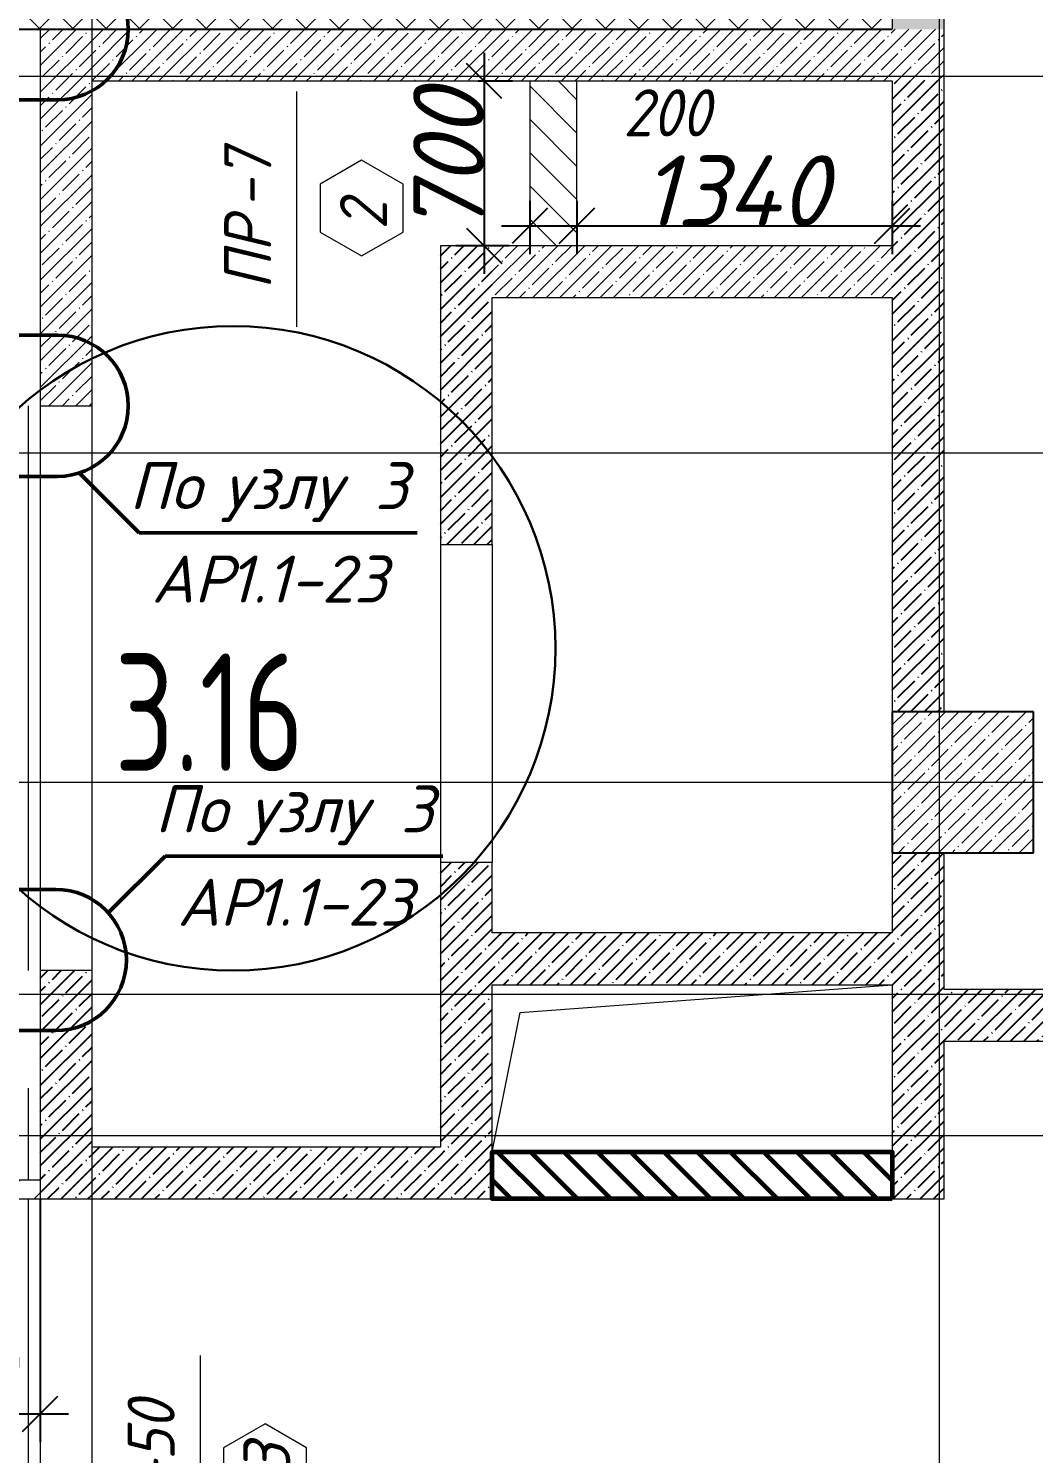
# Model space of a CAD drawing. Header units: millimetres. Extents: x 12986 to 523328, y -9759 to 30092.
# Drawn here: x 433921 to 438191, y 5279 to 11334 of the extents above; entities that cross this region are included whole.
import ezdxf

# ---------------------------------------------------------------- set-up
doc = ezdxf.new("R2010")
doc.units = ezdxf.units.MM
doc.layers.add('0)Допникки кружки', color=7, linetype='Continuous', plot=False)
for name, color, linetype, lineweight in [('5) Блок ячеистый', 160, 'Continuous', 60), ('A-ANNO-DIMS', 7, 'Continuous', 9), ('A-AREA-IDEN', 7, 'Continuous', 9), ('A-DETL-1', 7, 'Continuous', 50), ('A-DOOR-2', 7, 'Continuous', 5), ('A-DOOR-IDEN', 7, 'Continuous', 9), ('A-FLOR', 7, 'Continuous', 9), ('A-GENM', 7, 'Continuous', 9), ('A-GENM-IDEN', 7, 'Continuous', 9), ('A-WALL-1', 7, 'Continuous', 25), ('A-WALL-FNSH-2', 7, 'Continuous', 5), ('A-WALL-PATT-3', 250, 'Continuous', 5), ('G-ANNO-TEXT', 7, 'Continuous', 9), ('S-COLS', 7, 'Continuous', 9), ('S-COLS-1', 7, 'Continuous', 5), ('S-COLS-2', 7, 'Continuous', 25), ('Оси-1', 7, 'Continuous', 20)]:
    doc.layers.add(name, color=color, linetype=linetype, lineweight=lineweight)
for name, color, linetype, lineweight, true_color in [('A-DOOR-1', 7, 'Continuous', 5, 0xffffff), ('A-WALL-11', 7, 'Continuous', 13, 0x800000), ('A-WALL-12', 7, 'Continuous', 5, 0x800000), ('A-WALL-3', 7, 'Continuous', 5, 0x000000), ('A-WALL-FNSH-3', 7, 'Continuous', 13, 0x008000), ('A-WALL-PATT-2', 7, 'Continuous', 5, 0xce0000)]:
    doc.layers.add(name, color=color, linetype=linetype, lineweight=lineweight, true_color=true_color)
doc.styles.add('ISOCPEUR_I_2', font='isocpeui.ttf', dxfattribs={"height": 300})
doc.styles.add('ISOCPEUR_I_3', font='isocpeui.ttf', dxfattribs={"width": 0.9, "height": 200})
doc.styles.add('ISOCPEUR_I_4', font='isocpeui.ttf', dxfattribs={"width": 0.9, "height": 300})
doc.styles.add('СПДС', font='ГОСТ тип А.ttf', dxfattribs={"width": 0.9})
doc.dimstyles.new('ISO-2_0_0_9К_СРЕДНИЙ_1', dxfattribs={"dimscale": 304.8, "dimtxt": 199.196235, "dimasz": 0.492126, "dimexe": 0.393701, "dimexo": 0, "dimgap": 0, "dimtad": 1, "dimdec": 0, "dimzin": 0, "dimdsep": 46, "dimtxsty": 'ISOCPEUR_I_3', "dimblk1": 'OBLIQUE', "dimblk2": 'OBLIQUE', "dimsah": 1, "dimcen": 0.09, "dimdle": 0.393701, "dimazin": 0, "dimtfac": 1, "dimtdec": 4, "dimtix": 1, "dimtmove": 2, "dimatfit": 3, "dimfxl": 1, "dimtvp": 1, "dimtolj": 1, "dimtzin": 0, "dimarcsym": 2})
doc.dimstyles.new('ISO-2_0_0_9К_СРЕДНИЙ_2', dxfattribs={"dimscale": 304.8, "dimtxt": 199.196235, "dimasz": 0.492126, "dimexe": 0.393701, "dimexo": 0, "dimgap": 0, "dimtad": 1, "dimdec": 0, "dimzin": 0, "dimdsep": 46, "dimtxsty": 'ISOCPEUR_I_2', "dimblk1": 'OBLIQUE', "dimblk2": 'OBLIQUE', "dimsah": 1, "dimcen": 0.09, "dimdle": 0.393701, "dimazin": 0, "dimtfac": 1, "dimtdec": 4, "dimtix": 1, "dimtmove": 0, "dimatfit": 3, "dimfxl": 1, "dimtvp": 1, "dimtolj": 1, "dimtzin": 0, "dimarcsym": 2})
pattern_1 = [(45, (395430.81, -3869.25), (-57.02463, 57.02463), []), (45, (395487.83, -3869.25), (-57.02463, 57.02463), [100.806, -20.161, 3.353, -16.808])]
pattern_2 = [(135, (395430.81, -3869.25), (-70.71068, -70.71068), [])]

# ---------------------------------------------------------------- blocks, each defined once
blk = doc.blocks.new('Проем_Дверь_Прямоугольный_БезПР - 1350х2100h-29246185-АР1_1_Кладочный план 3 этажа')
at = {"layer": 'A-DOOR-2'}
for p, q in [((675, 110), (-675, 110)), ((675, -110), (-675, -110))]:
    blk.add_line(p, q, dxfattribs=at)
blk = doc.blocks.new('AR_Отверстие прямоугольное _в плите_ - AR_Отверстие прямоугольное _в плите_-24535555-АР1_1_Кладочный план 3 этажа')
at = {"layer": 'A-GENM'}
for p, q in [((-731.7, 236.7), (850, 355)), ((-850, -355), (-731.7, 236.7))]:
    blk.add_line(p, q, dxfattribs=at)
blk = doc.blocks.new('Колонна_Несущая_Прямоугольное сечение - 600х600-V54-АР1_1_Кладочный план 3 этажа')
at = {"layer": 'S-COLS-1'}
h = blk.add_hatch(dxfattribs=at)
h.set_pattern_fill('FP_37', color=256, style=0, pattern_type=2)
h.set_pattern_definition([(45, (-42460, -12000), (-57.02463, 57.02463), []), (45, (-42402.975, -12000), (-57.02463, 57.02463), [100.806, -20.161, 3.353, -16.808])])
h.paths.add_polyline_path([(-300, -300), (300, -300), (300, 300), (-300, 300)], flags=0)
at = {"layer": 'S-COLS-2'}
for p, q in [((300, 300), (-300, 300)), ((-300, 300), (-300, -300)), ((300, -300), (300, 300)), ((-300, -300), (300, -300))]:
    blk.add_line(p, q, dxfattribs=at)
blk = doc.blocks.new('AAR_СКБ_Марка_Двери_Перемычка и проем - Марка перемычки и проема-25306769-АР1_1_Кладочный план 3 этажа')
at = {"layer": 'A-DOOR-IDEN'}
for p, q in [((-5, 0), (5, 0)), ((-0.968, -0.984), (-1.986, -2.747)), ((1.067, -0.984), (-0.968, -0.984)), ((2.085, -2.747), (1.067, -0.984)), ((-1.986, -2.747), (-0.968, -4.509)), ((1.067, -4.509), (2.085, -2.747)), ((-0.968, -4.509), (1.067, -4.509))]:
    blk.add_line(p, q, dxfattribs=at)
blk = doc.blocks.new('_Oblique')
at = {"color": 0, "linetype": 'ByBlock', "lineweight": -2}
blk.add_line((-0.5, -0.5), (0.5, 0.5), dxfattribs=at)
blk = doc.blocks.new('*D3797')
at = {"layer": 'A-ANNO-DIMS', "color": 0, "lineweight": -2, "transparency": 16777216}
for p, q in [((432970.8, 6360.7), (432970.8, 5327.3)), ((433970.8, 6360.7), (433970.8, 5327.3)), ((432850.8, 5447.3), (434090.8, 5447.3))]:
    blk.add_line(p, q, dxfattribs=at)
at = {"layer": 'Defpoints', "color": 0, "transparency": 16777216}
for p in [(432970.8, 6360.7), (433970.8, 6360.7), (433970.8, 5447.3)]:
    blk.add_point(p, dxfattribs=at)
at = {"layer": 'A-ANNO-DIMS', "color": 0, "lineweight": -2, "transparency": 16777216, "xscale": 150, "yscale": 150, "zscale": 150, "rotation": 180}
blk.add_blockref('_Oblique', (432970.8, 5447.3), dxfattribs=at)
at = {"layer": 'A-ANNO-DIMS', "color": 0, "lineweight": -2, "transparency": 16777216, "xscale": 150, "yscale": 150, "zscale": 150}
blk.add_blockref('_Oblique', (433970.8, 5447.3), dxfattribs=at)
at = {"layer": 'A-ANNO-DIMS', "color": 0, "transparency": 16777216, "insert": (433470.8, 5597.3), "char_height": 300, "width": 560.814, "attachment_point": 5, "style": 'ISOCPEUR_I_2'}
blk.add_mtext('\\A1;1000', dxfattribs=at)
blk = doc.blocks.new('*D3812')
at = {"layer": 'A-ANNO-DIMS', "color": 0, "lineweight": -2, "transparency": 16777216}
for p, q in [((436050.8, 10600.8), (436050.8, 10374.7)), ((436250.8, 10600.8), (436250.8, 10374.7)), ((435930.8, 10494.7), (436370.8, 10494.7))]:
    blk.add_line(p, q, dxfattribs=at)
at = {"layer": 'Defpoints', "color": 0, "transparency": 16777216}
for p in [(436050.8, 10600.8), (436250.8, 10600.8), (436250.8, 10494.7)]:
    blk.add_point(p, dxfattribs=at)
at = {"layer": 'A-ANNO-DIMS', "color": 0, "lineweight": -2, "transparency": 16777216, "xscale": 150, "yscale": 150, "zscale": 150, "rotation": 180}
blk.add_blockref('_Oblique', (436050.8, 10494.7), dxfattribs=at)
at = {"layer": 'A-ANNO-DIMS', "color": 0, "lineweight": -2, "transparency": 16777216, "xscale": 150, "yscale": 150, "zscale": 150}
blk.add_blockref('_Oblique', (436250.8, 10494.7), dxfattribs=at)
at = {"layer": 'A-ANNO-DIMS', "color": 0, "transparency": 16777216, "insert": (436447.9, 11075.5), "char_height": 200, "width": 455.087, "attachment_point": 1, "line_spacing_factor": 1.149209, "style": 'ISOCPEUR_I_3'}
blk.add_mtext('\\A1;200', dxfattribs=at)
blk = doc.blocks.new('*D3813')
at = {"layer": 'A-ANNO-DIMS', "color": 0, "lineweight": -2, "transparency": 16777216}
for p, q in [((436250.8, 10600.8), (436250.8, 10374.7)), ((437590.8, 10600.8), (437590.8, 10374.7)), ((436130.8, 10494.7), (437710.8, 10494.7))]:
    blk.add_line(p, q, dxfattribs=at)
at = {"layer": 'Defpoints', "color": 0, "transparency": 16777216}
for p in [(436250.8, 10600.8), (437590.8, 10600.8), (437590.8, 10494.7)]:
    blk.add_point(p, dxfattribs=at)
at = {"layer": 'A-ANNO-DIMS', "color": 0, "lineweight": -2, "transparency": 16777216, "xscale": 150, "yscale": 150, "zscale": 150, "rotation": 180}
blk.add_blockref('_Oblique', (436250.8, 10494.7), dxfattribs=at)
at = {"layer": 'A-ANNO-DIMS', "color": 0, "lineweight": -2, "transparency": 16777216, "xscale": 150, "yscale": 150, "zscale": 150}
blk.add_blockref('_Oblique', (437590.8, 10494.7), dxfattribs=at)
at = {"layer": 'A-ANNO-DIMS', "color": 0, "transparency": 16777216, "insert": (436920.8, 10644.7), "char_height": 300, "width": 579.201, "attachment_point": 5, "style": 'ISOCPEUR_I_2'}
blk.add_mtext('\\A1;1340', dxfattribs=at)
blk = doc.blocks.new('*D3889')
at = {"layer": 'A-ANNO-DIMS', "color": 0, "lineweight": -2, "transparency": 16777216}
for p, q in [((435857.1, 11230.7), (435857.1, 10290.7)), ((435830.8, 11110.7), (435977.1, 11110.7)), ((435963.2, 10410.7), (435737.1, 10410.7))]:
    blk.add_line(p, q, dxfattribs=at)
at = {"layer": 'Defpoints', "color": 0, "transparency": 16777216}
for p in [(435830.8, 11110.7), (435857.1, 10410.7), (435963.2, 10410.7)]:
    blk.add_point(p, dxfattribs=at)
at = {"layer": 'A-ANNO-DIMS', "color": 0, "lineweight": -2, "transparency": 16777216, "xscale": 150, "yscale": 150, "zscale": 150}
for p, rotation in [((435857.1, 11110.7), 90), ((435857.1, 10410.7), 270)]:
    blk.add_blockref('_Oblique', p, dxfattribs=dict(at, rotation=rotation))
at = {"layer": 'A-ANNO-DIMS', "color": 0, "transparency": 16777216, "insert": (435705.2, 10760.7), "char_height": 300, "width": 455.087, "attachment_point": 5, "rotation": 90, "style": 'ISOCPEUR_I_2'}
blk.add_mtext('\\A1;700', dxfattribs=at)

msp = doc.modelspace()

# ---------------------------------------------------------------- hatches: boundary and pattern name
h = msp.add_hatch()
h.set_pattern_fill('FP_4', color=256, style=0, pattern_type=2)
h.set_pattern_definition(pattern_1)
h.paths.add_polyline_path([(437810.80852, 6360.74641), (437810.80852, 7830.74628), (437590.80852, 7830.74628), (437590.80852, 6360.74641), (437692.73309, 6360.74641)], flags=0)
h.paths.add_polyline_path([(437722.48791, 8430.74628), (437810.80852, 8430.74628), (437810.80852, 11110.74641), (437590.80852, 11110.74641), (437590.80852, 8430.74628), (437692.73309, 8430.74628)], flags=0)
h = msp.add_hatch()
h.set_pattern_fill('FP_4', color=256, style=0, pattern_type=2)
h.set_pattern_definition(pattern_1)
h.paths.add_polyline_path([(435890.80852, 6360.74642), (435890.80852, 7790.74642), (435670.80852, 7790.74642), (435670.80852, 6360.74642)], flags=0)
h.paths.add_polyline_path([(435670.80852, 9140.74642), (435890.80852, 9140.74642), (435890.80852, 10410.74642), (435670.80852, 10410.74642)], flags=0)
h = msp.add_hatch()
h.set_pattern_fill('FP_4', color=256, style=0, pattern_type=2)
h.set_pattern_definition(pattern_1)
h.paths.add_polyline_path([(437590.80852, 7270.74642), (437590.80852, 7490.74642), (435890.80852, 7490.74642), (435890.80852, 7270.74642)], flags=0)
h = msp.add_hatch()
h.set_pattern_fill('FP_4', color=256, style=0, pattern_type=2)
h.set_pattern_definition(pattern_1)
h.paths.add_polyline_path([(434190.80853, 6360.74642), (434190.80853, 7330.74642), (433970.80853, 7330.74642), (433970.80853, 6360.74642)], flags=0)
h = msp.add_hatch()
h.set_pattern_fill('FP_4', color=256, style=0, pattern_type=2)
h.set_pattern_definition(pattern_1)
h.paths.add_polyline_path([(437810.80852, 7030.27068), (440190.80852, 7030.27068), (440190.80852, 7250.27068), (437810.80852, 7250.27068)], flags=0)
h = msp.add_hatch()
h.set_pattern_fill('FP_4', color=256, style=0, pattern_type=2)
h.set_pattern_definition(pattern_1)
h.paths.add_polyline_path([(435670.80852, 6360.74642), (435670.80852, 6580.74642), (434190.80853, 6580.74642), (434190.80853, 6360.74642), (434985.03277, 6360.74642)], flags=0)
at = {"layer": '5) Блок ячеистый'}
h = msp.add_hatch(dxfattribs=at)
h.set_pattern_fill('FP_1', color=256, style=0, pattern_type=2)
h.set_pattern_definition(pattern_2)
h.paths.add_polyline_path([(437590.80852, 6360.74642), (437590.80852, 6560.74642), (435890.80852, 6560.74642), (435890.80852, 6360.74642)], flags=0)
at = {"layer": 'A-WALL-12'}
h = msp.add_hatch(dxfattribs=at)
h.set_pattern_fill('FP_1', color=256, style=0, pattern_type=2)
h.set_pattern_definition(pattern_2)
h.paths.add_polyline_path([(436250.80852, 10410.74642), (436250.80852, 11110.74641), (436050.80852, 11110.74641), (436050.80852, 10410.74642)], flags=0)
at = {"layer": 'A-WALL-PATT-2'}
h = msp.add_hatch(dxfattribs=at)
h.set_pattern_fill('FP_4', color=256, style=0, pattern_type=2)
h.set_pattern_definition(pattern_1)
h.paths.add_polyline_path([(437810.8085, 11330.74641), (437810.8085, 12830.74624), (437590.80852, 12830.74624), (437590.8085, 11330.74641), (437692.73309, 11330.74641)], flags=0)
h.paths.add_polyline_path([(437810.8085, 13430.74624), (437810.8085, 18830.74637), (437590.80852, 18830.74637), (437590.80852, 13430.74624), (437692.73309, 13430.74624)], flags=0)
h.paths.add_polyline_path([(437590.80852, 19430.74637), (437810.8085, 19430.74637), (437810.8085, 22630.74632), (437590.80855, 22630.74632), (437590.8085, 19584.73655)], flags=0)
h = msp.add_hatch(dxfattribs=at)
h.set_pattern_fill('FP_2', color=256, style=0, pattern_type=2)
h.set_pattern_definition([(45, (395430.81, -3869.25), (-70.71068, 70.71068), []), (135, (395430.81, -3869.25), (-70.71068, -70.71068), [])])
h.paths.add_polyline_path([(434985.03277, 11330.7464), (437590.8085, 11330.7464), (437590.8085, 11430.7464), (431740.80855, 11430.7464), (431741.33029, 11336.74641), (431809.80855, 11336.74641), (431809.80855, 11330.74641), (432277.33246, 11330.7464)], flags=0)
h.paths.add_polyline_path([(430771.80855, 11330.7464), (430771.80855, 11336.74641), (430840.80855, 11336.74641), (430840.80855, 11430.7464), (428440.80853, 11430.7464), (428440.80853, 11330.74649), (429569.63214, 11330.74641)], flags=0)
h.paths.add_polyline_path([(426861.93182, 11330.7464), (427540.80853, 11330.7464), (427540.80853, 11430.7464), (423255.00866, 11430.7464), (423255.00866, 11393.7464), (423261.00866, 11393.7464), (423261.00866, 11330.7464), (426040.80852, 11330.74641)], flags=0)
h.paths.add_polyline_path([(422524.00866, 11330.7464), (423198.00866, 11330.7464), (423198.00866, 11336.7464), (423216.3518, 11336.7464), (423216.3518, 11345.7464), (423192.00866, 11345.7464), (423192.00866, 11430.7464), (422530.00866, 11430.7464), (422530.00866, 11345.7464), (422505.00866, 11345.7464), (422505.66551, 11336.7464), (422524.00866, 11336.7464)], flags=0)
h.paths.add_polyline_path([(422461.00866, 11330.7464), (422461.00866, 11393.7464), (422467.00866, 11393.7464), (422467.00866, 11430.7464), (408310.80854, 11430.7464), (408310.80854, 11336.74641), (408359.80854, 11336.74641), (408359.80854, 11330.7464), (422123.45627, 11330.7464)], flags=0)
h.paths.add_polyline_path([(403621.80854, 11330.7464), (403621.80854, 11336.74641), (403670.80854, 11336.74641), (403670.80854, 11430.7464), (403090.80866, 11430.7464), (403090.80866, 11336.74641), (403159.80866, 11336.74641), (403159.80866, 11330.74641), (403390.80863, 11330.74641)], flags=0)
h.paths.add_polyline_path([(405121.80854, 11330.7464), (405121.80854, 11336.74641), (405170.80854, 11336.74641), (405170.80854, 11430.7464), (404610.80854, 11430.7464), (404610.80854, 11336.74641), (404659.80854, 11336.74641), (404659.80854, 11330.74641)], flags=0)
h.paths.add_polyline_path([(401590.80866, 11330.7464), (402190.8079, 11330.74641), (402190.80866, 11430.7464), (395320.80853, 11430.7464), (395320.80853, 11330.7464), (400090.80854, 11330.74641)], flags=0)
h.paths.add_polyline_path([(423227.66551, 11336.7464), (423255.00866, 11336.7464), (423255.00866, 11345.7464), (423227.00866, 11345.7464), (423227.66551, 11340.7464)], flags=0)
h.paths.add_polyline_path([(422467.00866, 11336.7464), (422494.3518, 11336.7464), (422494.3518, 11345.7464), (422467.00866, 11345.7464), (422467.00866, 11340.7464)], flags=0)
h = msp.add_hatch(dxfattribs=at)
h.set_pattern_fill('FP_4', color=256, style=0, pattern_type=2)
h.set_pattern_definition(pattern_1)
h.paths.add_polyline_path([(434190.80853, 9730.74642), (434190.80853, 11330.7464), (433970.80853, 11330.7464), (433970.80853, 9730.74642)], flags=0)
h = msp.add_hatch(dxfattribs=at)
h.set_pattern_fill('FP_4', color=256, style=0, pattern_type=2)
h.set_pattern_definition(pattern_1)
h.paths.add_polyline_path([(437692.73309, 11110.74641), (437810.80852, 11110.74641), (437810.80852, 11330.74641), (434190.80853, 11330.74641), (434190.80853, 11110.74641), (437590.80852, 11110.74641)], flags=0)
h = msp.add_hatch(dxfattribs=at)
h.set_pattern_fill('FP_4', color=256, style=0, pattern_type=2)
h.set_pattern_definition(pattern_1)
h.paths.add_polyline_path([(437590.80852, 10190.74642), (437590.8085, 10410.74642), (435890.80852, 10410.74642), (435890.80852, 10190.74642)], flags=0)
at = {"layer": 'A-WALL-PATT-3'}
h = msp.add_hatch(dxfattribs=at)
h.set_pattern_fill('FP_5', color=256, style=0, pattern_type=2)
h.set_pattern_definition([(45, (395430.81, -3869.25), (-70.71068, 70.71068), [])])
h.paths.add_polyline_path([(433970.80853, 6360.74642), (433970.80853, 6440.74642), (433010.80853, 6440.74642), (433010.80853, 6433.34642), (432975.30853, 6433.34642), (432975.30853, 6368.14642), (433010.80853, 6368.14642), (433010.80853, 6360.74642)], flags=0)
h.paths.add_polyline_path([(432140.80853, 6360.74642), (432230.80853, 6360.74642), (432230.80853, 6368.14642), (432266.30853, 6368.14642), (432266.30853, 6433.34642), (432230.80853, 6433.34642), (432230.80853, 6440.74642), (432140.80853, 6440.74642)], flags=0)

# ---------------------------------------------------------------- linework, layer by layer
at = {"layer": '0)Допникки кружки', "color": 1, "lineweight": 30}
msp.add_circle((434790.19416, 8700.13205), 1369.38563, dxfattribs=at)
at = {"layer": '5) Блок ячеистый'}
msp.add_lwpolyline([(437590.80852, 6360.74641), (435890.80852, 6360.74641), (435890.80852, 6560.74642), (437590.80852, 6560.74642)], close=True, dxfattribs=at)
at = {"layer": 'A-DETL-1'}
for p, q in [((434044.37107, 11030.7464), (433844.37107, 11030.7464)), ((434044.37107, 10030.74642), (433844.37107, 10030.74642)), ((434044.37107, 9430.74642), (433844.37107, 9430.74642)), ((434391.69409, 9190.74642), (434137.39729, 9445.04322)), ((434391.69409, 9190.74642), (435571.69409, 9190.74642)), ((434500.80852, 7817.48914), (434259.74405, 7576.42467)), ((434500.80852, 7817.48914), (435680.80852, 7817.48914)), ((434036.70725, 7675.78922), (433836.70725, 7675.78922)), ((434036.70725, 7075.78922), (433836.70725, 7075.78922))]:
    msp.add_line(p, q, dxfattribs=at)
for centre, start, end in [((434044.37107, 11330.7464), 0, 90), ((434044.37107, 11330.7464), 270, 0), ((434044.37107, 9730.74642), 0, 90), ((434044.37107, 9730.74642), 270, 0), ((434036.70725, 7375.78922), 0, 90), ((434036.70725, 7375.78922), 270, 0)]:
    msp.add_arc(centre, 300, start, end, dxfattribs=at)
at = {"layer": 'A-FLOR'}
for p, q in [((433920.80854, 7330.74642), (433920.80854, 9730.74642)), ((433970.80852, 9730.74642), (433970.80852, 7330.74642)), ((433920.80854, 6440.74642), (433920.80854, 6830.74642)), ((433920.80854, 4030.74642), (433920.80854, 6360.74642)), ((433970.80852, 6360.74642), (433970.80852, 4030.74642))]:
    msp.add_line(p, q, dxfattribs=at)
at = {"layer": 'A-WALL-1'}
for p, q in [((431809.80855, 11330.7464), (437590.8085, 11330.7464)), ((437590.8085, 11330.7464), (437590.8085, 11330.74641))]:
    msp.add_line(p, q, dxfattribs=at)
at = {"layer": 'A-WALL-11'}
msp.add_line((389220.80855, 7230.74641), (521382.43658, 7230.74641), dxfattribs=at)
at = {"layer": 'A-WALL-12'}
for p, q in [((436050.80852, 11110.74641), (436050.80852, 10410.74642)), ((436250.80852, 10410.74642), (436250.80852, 11110.74641))]:
    msp.add_line(p, q, dxfattribs=at)
at = {"layer": 'A-WALL-3'}
for p, q in [((437590.8085, 12830.74624), (437590.8085, 11330.74641)), ((437810.8085, 11330.74641), (437810.8085, 12830.74624)), ((433970.80853, 11330.7464), (433970.80853, 9730.74642)), ((434190.80853, 11330.7464), (433970.80853, 11330.7464)), ((437590.8085, 11330.74641), (434190.80853, 11330.74641)), ((437810.80852, 8430.74628), (437810.80852, 11330.74641)), ((434190.80853, 11110.74641), (437590.80852, 11110.74641)), ((434190.80853, 9730.74642), (434190.80853, 11110.74641)), ((437590.80852, 11110.74641), (437590.80852, 10410.74642)), ((435670.80852, 10410.74642), (435670.80852, 9140.74642)), ((437590.8085, 10410.74642), (435670.80852, 10410.74642)), ((435890.80852, 9140.74642), (435890.80852, 10190.74642)), ((435890.80852, 10190.74642), (437590.80852, 10190.74642)), ((437590.80852, 10190.74642), (437590.80852, 8430.74628)), ((433970.80853, 9730.74642), (434190.80853, 9730.74642)), ((435670.80852, 9140.74642), (435890.80852, 9140.74642)), ((437590.80852, 7830.74628), (437590.80852, 7490.74642)), ((437810.80852, 7250.27068), (437810.80852, 7830.74628)), ((435670.80852, 7790.74642), (435670.80852, 6580.74642)), ((435890.80852, 7790.74642), (435670.80852, 7790.74642)), ((435890.80852, 7490.74642), (435890.80852, 7790.74642)), ((437590.80852, 7490.74642), (435890.80852, 7490.74642)), ((433970.80853, 7330.74642), (433970.80853, 6360.74642)), ((434190.80853, 7330.74642), (433970.80853, 7330.74642)), ((434190.80853, 6580.74642), (434190.80853, 7330.74642)), ((435890.80852, 6360.74642), (435890.80852, 7270.74642)), ((435890.80852, 7270.74642), (437590.80852, 7270.74642)), ((437590.80852, 7270.74642), (437590.80852, 6360.74641)), ((440190.80852, 7250.27068), (437810.80852, 7250.27068)), ((437810.80852, 6360.74641), (437810.80852, 7030.27068)), ((437810.80852, 7030.27068), (440190.80852, 7030.27068)), ((435670.80852, 6580.74642), (434190.80853, 6580.74642)), ((433970.80853, 6360.74642), (435670.80852, 6360.74642)), ((435670.80852, 6360.74642), (435890.80852, 6360.74642)), ((437590.80852, 6360.74641), (437810.80852, 6360.74641))]:
    msp.add_line(p, q, dxfattribs=at)
at = {"layer": 'A-WALL-FNSH-2'}
for p, q in [((437590.80852, 6560.74642), (435890.80852, 6560.74642)), ((435890.80852, 6360.74642), (437590.80852, 6360.74642))]:
    msp.add_line(p, q, dxfattribs=at)
at = {"layer": 'A-WALL-FNSH-3'}
for p, q in [((433970.80853, 6440.74642), (433010.80853, 6440.74642)), ((433010.80853, 6360.74642), (433970.80853, 6360.74642))]:
    msp.add_line(p, q, dxfattribs=at)
at = {"layer": 'Оси-1'}
for p, q in [((434190.80852, -6749.25359), (434190.80852, 24767.68957)), ((437790.80852, -8019.25359), (437790.80852, 24767.68957)), ((389220.80855, 11130.74641), (521382.43658, 11130.74641)), ((389220.80855, 9530.74641), (521382.43658, 9530.74641)), ((389220.80855, 8130.74641), (521382.43658, 8130.74641)), ((389220.80855, 6630.74641), (521382.43658, 6630.74641))]:
    msp.add_line(p, q, dxfattribs=at)

# ---------------------------------------------------------------- block references
at = {"layer": 'A-DOOR-1', "rotation": 90}
msp.add_blockref('Проем_Дверь_Прямоугольный_БезПР - 1350х2100h-29246185-АР1_1_Кладочный план 3 этажа', (435780.80852, 8465.74642), dxfattribs=at)
at = {"layer": 'A-DOOR-IDEN', "xscale": 99.99999999999993, "yscale": 99.99999999999993, "zscale": 99.99999999999993}
for p, rotation in [((435061.51133, 10565.76168), 90.00000000000007), ((434651.02395, 5195.74642), 89.99999999999999)]:
    msp.add_blockref('AAR_СКБ_Марка_Двери_Перемычка и проем - Марка перемычки и проема-25306769-АР1_1_Кладочный план 3 этажа', p, dxfattribs=dict(at, rotation=rotation))
at = {"layer": 'A-GENM'}
msp.add_blockref('AR_Отверстие прямоугольное _в плите_ - AR_Отверстие прямоугольное _в плите_-24535555-АР1_1_Кладочный план 3 этажа', (436740.80852, 6915.74642), dxfattribs=at)
at = {"layer": 'S-COLS'}
msp.add_blockref('Колонна_Несущая_Прямоугольное сечение - 600х600-V54-АР1_1_Кладочный план 3 этажа', (437890.80852, 8130.74628), dxfattribs=at)

# ---------------------------------------------------------------- texts
at = {"layer": 'A-AREA-IDEN', "insert": (434285.85995, 8678.16414), "char_height": 500, "width": 1212.1515, "attachment_point": 1, "style": 'СПДС'}
msp.add_mtext('3.16', dxfattribs=at)
at = {"layer": 'A-DOOR-IDEN', "char_height": 200, "attachment_point": 1, "rotation": 90, "style": 'ISOCPEUR_I_2'}
for s, insert, width in [('\\fISOCPEUR|b0|i1|c204|p34|;\\W.9;2', (435244.15271, 10479.56316), 158.734125), ('23', (434833.66532, 5043.84789), 317.46825)]:
    msp.add_mtext(s, dxfattribs=dict(at, insert=insert, width=width))
at = {"layer": 'A-GENM-IDEN', "char_height": 200, "attachment_point": 1, "rotation": 90, "style": 'ISOCPEUR_I_4'}
for s, insert, width in [('-7', (434752.22247, 10569.93509), 352.7425), ('ПР', (434752.22247, 10225.97675), 416.8775), ('-50', (434341.73508, 5127.41982), 529.11375)]:
    msp.add_mtext(s, dxfattribs=dict(at, insert=insert, width=width))
at = {"layer": 'G-ANNO-TEXT', "char_height": 200, "attachment_point": 1, "style": 'ISOCPEUR_I_2'}
for s, insert, width in [('По', (434348.20617, 9491.14842), 346.329), ('узлу', (434747.06555, 9491.14842), 627.7213125), (' 3', (435264.98742, 9491.14842), 295.8226875), ('АР', (434443.45617, 9094.27342), 396.8353125), ('1.1-23', (434770.87805, 9094.27342), 779.24025), ('По', (434457.32061, 8117.89114), 346.329), (' 3', (435374.10186, 8117.89114), 295.8226875), ('узлу', (434856.17998, 8117.89114), 627.7213125), ('АР', (434552.57061, 7721.01614), 396.8353125), ('1.1-23', (434879.99248, 7721.01614), 779.24025)]:
    msp.add_mtext(s, dxfattribs=dict(at, insert=insert, width=width))

# ---------------------------------------------------------------- dimensions: what is measured, and where the dimension line sits
at = {"layer": 'A-ANNO-DIMS'}
dim = msp.add_linear_dim(base=(435857.14147, 10410.74642), p1=(435830.80852, 11110.74641), p2=(435963.20748, 10410.74642), angle=90, dimstyle='ISO-2_0_0_9К_СРЕДНИЙ_2', override={"dimpost": '<>', "dimfxl": 712.411026}, dxfattribs=at)
dim.commit()
dim.dimension.update_dxf_attribs({"geometry": '*D3889', "text_midpoint": (435705.20965, 10760.74641)})
dim = msp.add_linear_dim(base=(436250.80852, 10494.68503), p1=(436050.80852, 10600.75105), p2=(436250.80852, 10600.75105), dimstyle='ISO-2_0_0_9К_СРЕДНИЙ_1', override={"dimpost": '<>', "dimfxl": 200}, dxfattribs=at)
dim.commit()
dim.dimension.update_dxf_attribs({"geometry": '*D3812', "text_midpoint": (436675.45954, 10942.12965), "dimtype": 160})
for base, p1, p2, override, picture, middle in [((437590.80852, 10494.68503), (436250.80852, 10600.75105), (437590.80852, 10600.75105), {"dimpost": '<>', "dimfxl": 1340}, '*D3813', (436920.80852, 10644.68503)), ((433970.80853, 5447.33782), (432970.80853, 6360.74642), (433970.80853, 6360.74642), {"dimpost": '<>', "dimfxl": 1000}, '*D3797', (433470.80853, 5597.33782))]:
    dim = msp.add_linear_dim(base=base, p1=p1, p2=p2, dimstyle='ISO-2_0_0_9К_СРЕДНИЙ_2', override=override, dxfattribs=at)
    dim.commit()
    dim.dimension.update_dxf_attribs({"geometry": picture, "text_midpoint": middle})

doc.saveas('drawing.dxf')
